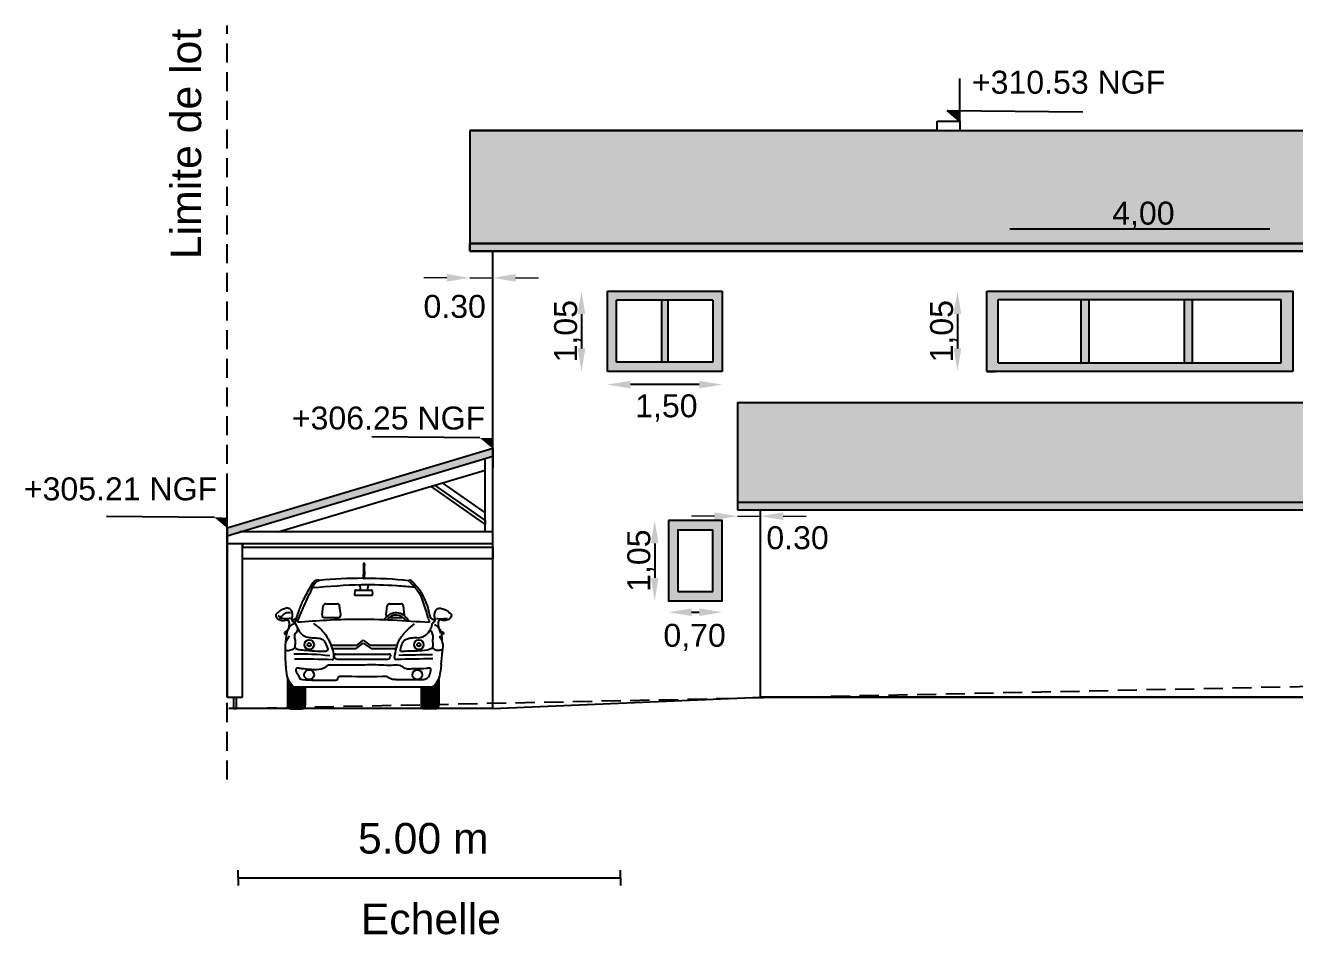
# Model space of a CAD drawing. Header units: millimetres. Extents: x 1514 to 1688, y 984 to 1013.
# Drawn here: x 1514.18 to 1530.78, y 984.86 to 996.74 of the extents above; entities that cross this region are included whole.
import ezdxf

# ---------------------------------------------------------------- set-up
doc = ezdxf.new("R2010")
doc.units = ezdxf.units.MM
doc.linetypes.add('CACHE', pattern=[0.375, 0.25, -0.125])
for name, color, linetype in [('AUTOS', 250, 'Continuous'), ('Coche', 250, 'Continuous'), ('Cotations', 1, 'Continuous'), ('Cotations2', 7, 'Continuous'), ('Limites', 7, 'Continuous'), ('Menuiseries', 7, 'Continuous'), ('Murs', 7, 'Continuous'), ('Surf Toiture', 12, 'Continuous'), ('Texte', 7, 'Continuous'), ('Toiture', 7, 'Continuous')]:
    doc.layers.add(name, color=color, linetype=linetype)
doc.layers.add('Débord toiture', color=7, linetype='Continuous', true_color=0x171717)
doc.layers.add('Surf Menuiserie', color=7, linetype='Continuous', true_color=0x171717)
doc.styles.get("Standard").update_dxf_attribs({"font": 'arial.ttf'})
doc.dimstyles.new('ISO-25', dxfattribs={"dimtxt": 2.5, "dimasz": 2.5, "dimexe": 1.25, "dimexo": 0.625, "dimtad": 1, "dimtxsty": 'Standard', "dimcen": 2.5, "dimadec": 0, "dimazin": 0, "dimtfac": 1, "dimtmove": 0, "dimatfit": 3, "dimfxl": 1, "dimarcsym": 0})

# ---------------------------------------------------------------- blocks, each defined once
blk = doc.blocks.new('*X6')
at = {"color": 0, "linetype": 'ByBlock'}
for p, q in [((19.33, 4.12), (19.56, 4.12)), ((19.33, 4), (19.56, 4)), ((19.33, 3.88), (19.56, 3.88)), ((19.33, 3.75), (19.56, 3.75)), ((19.33, 3.62), (19.56, 3.62)), ((19.33, 3.5), (19.56, 3.5)), ((19.33, 3.38), (19.56, 3.38)), ((19.35, 3.25), (19.56, 3.25)), ((19.41, 3.12), (19.56, 3.12))]:
    blk.add_line(p, q, dxfattribs=at)
blk = doc.blocks.new('Citroen forntal')
at = {"layer": 'AUTOS'}
for p, q in [((-0.551, -0.481), (-0.537, -0.361)), ((-0.507, -0.335), (-0.353, -0.335)), ((-0.309, -0.481), (-0.323, -0.361)), ((0.285, -0.481), (0.299, -0.361)), ((0.329, -0.335), (0.483, -0.335)), ((0.527, -0.481), (0.513, -0.361)), ((-0.521, -0.514), (-0.339, -0.514)), ((0.324, -0.514), (0.497, -0.514)), ((-0.094, -0.874), (-0.016, -0.811)), ((-0.016, -0.811), (0.072, -0.874)), ((-0.437, -0.874), (-0.094, -0.874)), ((-0.42, -0.921), (-0.105, -0.921)), ((-0.375, -0.993), (0.326, -0.993)), ((-0.105, -0.921), (-0.015, -0.849)), ((-0.015, -0.849), (0.087, -0.921)), ((0.072, -0.874), (0.429, -0.874)), ((0.087, -0.921), (0.416, -0.921)), ((-0.384, -1.043), (-0.393, -1.022)), ((-0.356, -1.061), (0.307, -1.061)), ((0.334, -1.043), (0.344, -1.022)), ((-1.004, -1.308), (-1.004, -1.665)), ((-1.004, -1.308), (-1.004, -1.308)), ((-0.998, -1.321), (-1.004, -1.321)), ((0.968, -1.321), (0.973, -1.321)), ((0.973, -1.308), (0.973, -1.665)), ((0.973, -1.308), (0.973, -1.308)), ((-0.992, -1.335), (-1.004, -1.335)), ((-0.985, -1.348), (-1.004, -1.348)), ((-0.98, -1.361), (-1.004, -1.361)), ((-0.98, -1.374), (-1.004, -1.374)), ((-0.98, -1.387), (-1.004, -1.387)), ((-0.98, -1.4), (-1.004, -1.4)), ((-0.98, -1.414), (-1.004, -1.414)), ((-0.98, -1.427), (-1.004, -1.427)), ((-0.98, -1.44), (-1.004, -1.44)), ((-0.98, -1.453), (-1.004, -1.453)), ((-0.98, -1.466), (-1.004, -1.466)), ((-0.98, -1.48), (-1.004, -1.48)), ((-0.98, -1.493), (-1.004, -1.493)), ((-0.98, -1.356), (-0.98, -1.703)), ((-0.977, -1.361), (-0.98, -1.358)), ((-0.943, -1.413), (-0.98, -1.376)), ((-0.943, -1.432), (-0.98, -1.395)), ((-0.943, -1.451), (-0.98, -1.414)), ((-0.943, -1.469), (-0.98, -1.432)), ((-0.943, -1.488), (-0.98, -1.451)), ((-0.943, -1.507), (-0.98, -1.47)), ((-0.943, -1.525), (-0.98, -1.488)), ((-0.943, -1.707), (-0.943, -1.402)), ((-0.943, -1.415), (-0.937, -1.409)), ((-0.943, -1.433), (-0.926, -1.416)), ((-0.943, -1.452), (-0.91, -1.419)), ((-0.943, -1.471), (-0.906, -1.434)), ((-0.943, -1.489), (-0.906, -1.452)), ((-0.943, -1.508), (-0.906, -1.471)), ((-0.943, -1.527), (-0.906, -1.49)), ((-0.906, -1.707), (-0.906, -1.419)), ((-0.869, -1.469), (-0.906, -1.432)), ((-0.869, -1.487), (-0.906, -1.45)), ((-0.869, -1.506), (-0.906, -1.469)), ((-0.869, -1.524), (-0.906, -1.488)), ((-0.869, -1.45), (-0.901, -1.419)), ((-0.869, -1.431), (-0.882, -1.419)), ((-0.869, -1.707), (-0.869, -1.419)), ((-0.869, -1.453), (-0.835, -1.419)), ((-0.869, -1.434), (-0.854, -1.419)), ((-0.869, -1.472), (-0.832, -1.435)), ((-0.869, -1.49), (-0.832, -1.453)), ((-0.869, -1.509), (-0.832, -1.472)), ((-0.869, -1.528), (-0.832, -1.491)), ((-0.832, -1.707), (-0.832, -1.419)), ((-0.796, -1.468), (-0.832, -1.431)), ((-0.796, -1.486), (-0.832, -1.449)), ((-0.796, -1.505), (-0.832, -1.468)), ((-0.796, -1.524), (-0.832, -1.487)), ((-0.796, -1.449), (-0.826, -1.419)), ((-0.796, -1.43), (-0.807, -1.419)), ((-0.796, -1.419), (-0.796, -1.703)), ((-0.772, -1.427), (-0.796, -1.427)), ((-0.772, -1.44), (-0.796, -1.44)), ((-0.772, -1.453), (-0.796, -1.453)), ((-0.772, -1.466), (-0.796, -1.466)), ((-0.772, -1.48), (-0.796, -1.48)), ((-0.772, -1.493), (-0.796, -1.493)), ((-0.772, -1.419), (-0.772, -1.665)), ((0.741, -1.419), (0.741, -1.665)), ((0.741, -1.427), (0.765, -1.427)), ((0.741, -1.44), (0.765, -1.44)), ((0.741, -1.453), (0.765, -1.453)), ((0.741, -1.466), (0.765, -1.466)), ((0.741, -1.48), (0.765, -1.48)), ((0.741, -1.493), (0.765, -1.493)), ((0.765, -1.419), (0.765, -1.703)), ((0.765, -1.449), (0.795, -1.419)), ((0.765, -1.43), (0.777, -1.419)), ((0.765, -1.468), (0.802, -1.431)), ((0.765, -1.486), (0.802, -1.449)), ((0.765, -1.505), (0.802, -1.468)), ((0.765, -1.524), (0.802, -1.487)), ((0.802, -1.707), (0.802, -1.419)), ((0.839, -1.472), (0.802, -1.435)), ((0.839, -1.49), (0.802, -1.453)), ((0.839, -1.509), (0.802, -1.472)), ((0.839, -1.528), (0.802, -1.491)), ((0.839, -1.453), (0.804, -1.419)), ((0.839, -1.434), (0.823, -1.419)), ((0.839, -1.707), (0.839, -1.419)), ((0.839, -1.431), (0.851, -1.419)), ((0.839, -1.45), (0.87, -1.419)), ((0.839, -1.469), (0.876, -1.432)), ((0.839, -1.487), (0.876, -1.45)), ((0.839, -1.506), (0.876, -1.469)), ((0.839, -1.524), (0.876, -1.488)), ((0.876, -1.707), (0.876, -1.419)), ((0.912, -1.471), (0.876, -1.434)), ((0.912, -1.489), (0.876, -1.452)), ((0.912, -1.508), (0.876, -1.471)), ((0.912, -1.527), (0.876, -1.49)), ((0.912, -1.452), (0.879, -1.419)), ((0.912, -1.433), (0.896, -1.417)), ((0.912, -1.413), (0.949, -1.376)), ((0.912, -1.432), (0.949, -1.395)), ((0.912, -1.707), (0.912, -1.403)), ((0.912, -1.451), (0.949, -1.414)), ((0.912, -1.469), (0.949, -1.432)), ((0.912, -1.488), (0.949, -1.451)), ((0.912, -1.507), (0.949, -1.47)), ((0.912, -1.525), (0.949, -1.488)), ((0.946, -1.361), (0.949, -1.358)), ((0.949, -1.356), (0.949, -1.703)), ((0.949, -1.361), (0.973, -1.361)), ((0.949, -1.374), (0.973, -1.374)), ((0.949, -1.387), (0.973, -1.387)), ((0.949, -1.4), (0.973, -1.4)), ((0.949, -1.414), (0.973, -1.414)), ((0.949, -1.427), (0.973, -1.427)), ((0.949, -1.44), (0.973, -1.44)), ((0.949, -1.453), (0.973, -1.453)), ((0.949, -1.466), (0.973, -1.466)), ((0.949, -1.48), (0.973, -1.48)), ((0.949, -1.493), (0.973, -1.493)), ((0.954, -1.348), (0.973, -1.348)), ((0.961, -1.335), (0.973, -1.335)), ((-0.98, -1.506), (-1.004, -1.506)), ((-0.98, -1.519), (-1.004, -1.519)), ((-0.98, -1.532), (-1.004, -1.532)), ((-0.98, -1.545), (-1.004, -1.545)), ((-0.98, -1.559), (-1.004, -1.559)), ((-0.98, -1.572), (-1.004, -1.572)), ((-0.98, -1.585), (-1.004, -1.585)), ((-0.98, -1.598), (-1.004, -1.598)), ((-0.98, -1.611), (-1.004, -1.611)), ((-0.98, -1.625), (-1.004, -1.625)), ((-0.98, -1.638), (-1.004, -1.638)), ((-0.98, -1.651), (-1.004, -1.651)), ((-0.943, -1.544), (-0.98, -1.507)), ((-0.943, -1.563), (-0.98, -1.526)), ((-0.943, -1.581), (-0.98, -1.544)), ((-0.943, -1.6), (-0.98, -1.563)), ((-0.943, -1.618), (-0.98, -1.582)), ((-0.943, -1.637), (-0.98, -1.6)), ((-0.943, -1.656), (-0.98, -1.619)), ((-0.943, -1.674), (-0.98, -1.638)), ((-0.943, -1.693), (-0.98, -1.656)), ((-0.943, -1.545), (-0.906, -1.509)), ((-0.943, -1.564), (-0.906, -1.527)), ((-0.943, -1.583), (-0.906, -1.546)), ((-0.943, -1.601), (-0.906, -1.564)), ((-0.943, -1.62), (-0.906, -1.583)), ((-0.943, -1.639), (-0.906, -1.602)), ((-0.943, -1.657), (-0.906, -1.62)), ((-0.943, -1.676), (-0.906, -1.639)), ((-0.943, -1.695), (-0.906, -1.658)), ((-0.869, -1.543), (-0.906, -1.506)), ((-0.869, -1.562), (-0.906, -1.525)), ((-0.869, -1.58), (-0.906, -1.544)), ((-0.869, -1.599), (-0.906, -1.562)), ((-0.869, -1.618), (-0.906, -1.581)), ((-0.869, -1.636), (-0.906, -1.599)), ((-0.869, -1.655), (-0.906, -1.618)), ((-0.869, -1.674), (-0.906, -1.637)), ((-0.869, -1.692), (-0.906, -1.655)), ((-0.869, -1.546), (-0.832, -1.509)), ((-0.869, -1.565), (-0.832, -1.528)), ((-0.869, -1.584), (-0.832, -1.547)), ((-0.869, -1.602), (-0.832, -1.565)), ((-0.869, -1.621), (-0.832, -1.584)), ((-0.869, -1.639), (-0.832, -1.603)), ((-0.869, -1.658), (-0.832, -1.621)), ((-0.869, -1.677), (-0.832, -1.64)), ((-0.869, -1.695), (-0.832, -1.658)), ((-0.796, -1.542), (-0.832, -1.505)), ((-0.796, -1.561), (-0.832, -1.524)), ((-0.796, -1.58), (-0.832, -1.543)), ((-0.796, -1.598), (-0.832, -1.561)), ((-0.796, -1.617), (-0.832, -1.58)), ((-0.796, -1.636), (-0.832, -1.599)), ((-0.796, -1.654), (-0.832, -1.617)), ((-0.796, -1.673), (-0.832, -1.636)), ((-0.796, -1.692), (-0.832, -1.655)), ((-0.772, -1.506), (-0.796, -1.506)), ((-0.772, -1.519), (-0.796, -1.519)), ((-0.772, -1.532), (-0.796, -1.532)), ((-0.772, -1.545), (-0.796, -1.545)), ((-0.772, -1.559), (-0.796, -1.559)), ((-0.774, -1.572), (-0.796, -1.572)), ((0.741, -1.506), (0.765, -1.506)), ((0.741, -1.519), (0.765, -1.519)), ((0.741, -1.532), (0.765, -1.532)), ((0.741, -1.545), (0.765, -1.545)), ((0.741, -1.559), (0.765, -1.559)), ((0.743, -1.572), (0.765, -1.572)), ((0.765, -1.542), (0.802, -1.505)), ((0.765, -1.561), (0.802, -1.524)), ((0.765, -1.58), (0.802, -1.543)), ((0.765, -1.598), (0.802, -1.561)), ((0.765, -1.617), (0.802, -1.58)), ((0.765, -1.636), (0.802, -1.599)), ((0.765, -1.654), (0.802, -1.617)), ((0.765, -1.673), (0.802, -1.636)), ((0.765, -1.692), (0.802, -1.655)), ((0.839, -1.546), (0.802, -1.509)), ((0.839, -1.565), (0.802, -1.528)), ((0.839, -1.584), (0.802, -1.547)), ((0.839, -1.602), (0.802, -1.565)), ((0.839, -1.621), (0.802, -1.584)), ((0.839, -1.639), (0.802, -1.603)), ((0.839, -1.658), (0.802, -1.621)), ((0.839, -1.677), (0.802, -1.64)), ((0.839, -1.695), (0.802, -1.658)), ((0.839, -1.543), (0.876, -1.506)), ((0.839, -1.562), (0.876, -1.525)), ((0.839, -1.58), (0.876, -1.544)), ((0.839, -1.599), (0.876, -1.562)), ((0.839, -1.618), (0.876, -1.581)), ((0.839, -1.636), (0.876, -1.599)), ((0.839, -1.655), (0.876, -1.618)), ((0.839, -1.674), (0.876, -1.637)), ((0.839, -1.692), (0.876, -1.655)), ((0.912, -1.545), (0.876, -1.509)), ((0.912, -1.564), (0.876, -1.527)), ((0.912, -1.583), (0.876, -1.546)), ((0.912, -1.601), (0.876, -1.564)), ((0.912, -1.62), (0.876, -1.583)), ((0.912, -1.639), (0.876, -1.602)), ((0.912, -1.657), (0.876, -1.62)), ((0.912, -1.676), (0.876, -1.639)), ((0.912, -1.695), (0.876, -1.658)), ((0.912, -1.544), (0.949, -1.507)), ((0.912, -1.563), (0.949, -1.526)), ((0.912, -1.581), (0.949, -1.544)), ((0.912, -1.6), (0.949, -1.563)), ((0.912, -1.618), (0.949, -1.582)), ((0.912, -1.637), (0.949, -1.6)), ((0.912, -1.656), (0.949, -1.619)), ((0.912, -1.674), (0.949, -1.638)), ((0.912, -1.693), (0.949, -1.656)), ((0.949, -1.506), (0.973, -1.506)), ((0.949, -1.519), (0.973, -1.519)), ((0.949, -1.532), (0.973, -1.532)), ((0.949, -1.545), (0.973, -1.545)), ((0.949, -1.559), (0.973, -1.559)), ((0.949, -1.572), (0.973, -1.572)), ((0.949, -1.585), (0.973, -1.585)), ((0.949, -1.598), (0.973, -1.598)), ((0.949, -1.611), (0.973, -1.611)), ((0.949, -1.625), (0.973, -1.625)), ((0.949, -1.638), (0.973, -1.638)), ((0.949, -1.651), (0.973, -1.651)), ((-0.98, -1.664), (-1.004, -1.664)), ((-0.98, -1.677), (-1.002, -1.677)), ((-0.98, -1.691), (-0.995, -1.691)), ((-0.948, -1.707), (-0.98, -1.675)), ((-0.967, -1.707), (-0.98, -1.693)), ((-0.962, -1.707), (-0.814, -1.707)), ((-0.937, -1.707), (-0.906, -1.676)), ((-0.918, -1.707), (-0.906, -1.695)), ((-0.873, -1.707), (-0.906, -1.674)), ((-0.892, -1.707), (-0.906, -1.693)), ((-0.862, -1.707), (-0.832, -1.677)), ((-0.844, -1.707), (-0.832, -1.696)), ((-0.801, -1.705), (-0.832, -1.673)), ((-0.817, -1.707), (-0.832, -1.692)), ((0.77, -1.705), (0.802, -1.673)), ((0.931, -1.707), (0.783, -1.707)), ((0.787, -1.707), (0.802, -1.692)), ((0.832, -1.707), (0.802, -1.677)), ((0.813, -1.707), (0.802, -1.696)), ((0.843, -1.707), (0.876, -1.674)), ((0.861, -1.707), (0.876, -1.693)), ((0.906, -1.707), (0.876, -1.676)), ((0.888, -1.707), (0.876, -1.695)), ((0.917, -1.707), (0.949, -1.675)), ((0.936, -1.707), (0.949, -1.693)), ((0.949, -1.664), (0.973, -1.664)), ((0.949, -1.677), (0.971, -1.677)), ((0.949, -1.691), (0.964, -1.691))]:
    blk.add_line(p, q, dxfattribs=at)
for centre, radius in [((-0.721, -0.87), 0.0627), ((0.712, -0.87), 0.0627), ((-0.721, -0.87), 0.0226), ((0.712, -0.87), 0.0226), ((-0.722, -1.263), 0.0637), ((0.693, -1.263), 0.0637)]:
    blk.add_circle(centre, radius, dxfattribs=at)
for centre, radius, start, end in [((-0.021, -5.809), 5.807, 89.9266, 95.638), ((-0.116, -0.134), 0.0677, 341.0728, 46.3353), ((-0.021, -5.809), 5.807, 84.0454, 89.8073), ((0.11, -0.134), 0.0677, 132.2588, 198.9272), ((-0.521, -0.484), 0.03, 173.4106, 270), ((-0.507, -0.365), 0.03, 90, 173.4106), ((-0.353, -0.365), 0.03, 6.5894, 90), ((-0.339, -0.484), 0.03, 270, 6.5894), ((0.415, -0.63), 0.177, 23.9021, 149.9512), ((0.315, -0.484), 0.03, 173.4106, 219.2213), ((0.415, -0.63), 0.147, 30.1912, 143.6305), ((0.329, -0.365), 0.03, 90, 173.4106), ((0.483, -0.365), 0.03, 6.5894, 90), ((0.497, -0.484), 0.03, 344.5945, 6.5894), ((-0.956, -0.429), 0.115, 275.2798, 307.7048), ((0.497, -0.484), 0.03, 270, 284.0345), ((0.91, -0.596), 0.02, 124.2213, 168.168), ((-0.813, -3.732), 2.739, 82.4291, 92.251), ((-0.375, -1.013), 0.02, 90, 204.8), ((0.326, -1.013), 0.02, 335.2, 90), ((-1.52, -48.752), 47.699, 88.681, 89.2692), ((-0.421, -1.046), 0.02, 268.681, 359.8309), ((-0.356, -1.031), 0.03, 204.8, 270), ((0.307, -1.031), 0.03, 270, 335.2), ((0.415, -1.042), 0.02, 172.1097, 271.2454), ((1.096, -32.342), 31.287, 90.3705, 91.2454), ((4.228, -172.654), 171.686, 91.11415, 91.26022), ((-0.914, -1.389), 0.03, 225.0136, 270), ((0.885, -1.389), 0.03, 270, 317.275), ((-0.962, -1.665), 0.0422, 180, 270), ((-0.814, -1.665), 0.0422, 270, 0), ((0.783, -1.665), 0.0422, 180, 270), ((0.931, -1.665), 0.0422, 270, 0)]:
    blk.add_arc(centre, radius, start, end, dxfattribs=at)
for points in [[(-0.015, 0.008), (-0.012, -0.003), (-0.007, -0.006), (-0.003, -0.004), (0.001, 0.007), (0.004, 0.103), (0.004, 0.158), (0.003, 0.188), (0, 0.194), (-0.008, 0.195), (-0.012, 0.19), (-0.012, 0.181), (-0.013, 0.057), (-0.015, 0.006)], [(-0.875, -0.569), (-0.787, -0.361), (-0.677, -0.124), (-0.615, -0.039), (-0.591, -0.03)], [(0.591, -0.049), (0.581, -0.039), (0.589, -0.024), (0.606, -0.027)], [(0.591, -0.049), (0.66, -0.114), (0.827, -0.504), (0.852, -0.577)], [(-0.911, -0.584), (-0.941, -0.557), (-0.946, -0.532), (-0.939, -0.494), (-0.944, -0.444), (-0.969, -0.404), (-1.016, -0.394), (-1.071, -0.409), (-1.114, -0.434), (-1.139, -0.459), (-1.156, -0.474), (-1.156, -0.499), (-1.141, -0.522), (-1.126, -0.539), (-1.094, -0.549), (-1.061, -0.554), (-1.034, -0.549), (-1.001, -0.549), (-0.991, -0.562), (-0.984, -0.609), (-0.994, -0.667)], [(-1.131, -0.489), (-1.107, -0.502), (-1.068, -0.489), (-1.044, -0.465), (-1.018, -0.45), (-0.966, -0.45)], [(-0.964, -0.527), (-1.021, -0.532), (-1.109, -0.522)], [(-1.026, -1.15), (-1.032, -0.967), (-1.022, -0.79), (-0.992, -0.663), (-0.947, -0.608), (-0.907, -0.585)], [(-0.907, -0.585), (-0.864, -0.673), (-0.777, -0.76), (-0.702, -0.777), (-0.634, -0.782), (-0.554, -0.797), (-0.519, -0.83), (-0.499, -0.87), (-0.487, -0.9), (-0.479, -0.927), (-0.487, -0.952), (-0.507, -0.957), (-0.612, -0.957), (-0.762, -0.947), (-0.847, -0.937), (-0.894, -0.922), (-0.904, -0.892), (-0.899, -0.835), (-0.907, -0.785), (-0.909, -0.75), (-0.904, -0.725), (-0.882, -0.703), (-0.87, -0.663)], [(-0.874, -0.572), (-0.111, -0.534), (0.852, -0.577)], [(0.919, -0.604), (0.954, -0.632), (0.997, -0.717)], [(0.944, -0.527), (1.002, -0.532), (1.089, -0.522)], [(-1.027, -0.845), (-0.997, -0.78), (-0.977, -0.753)], [(1.004, -1.13), (1.022, -0.96), (1.024, -0.84), (0.997, -0.785), (0.984, -0.76)], [(0.891, -0.907), (0.937, -0.94), (0.977, -0.94), (1.027, -0.935)], [(-0.85, -1.182), (-0.886, -1.179), (-0.895, -1.191), (-0.894, -1.211), (-0.854, -1.289), (-0.839, -1.316), (-0.807, -1.325), (-0.505, -1.334), (-0.401, -1.334), (-0.35, -1.323), (-0.341, -1.296), (-0.321, -1.283), (-0.291, -1.28), (0.231, -1.281), (0.3, -1.287), (0.318, -1.299), (0.354, -1.316), (0.413, -1.323), (0.596, -1.323), (0.705, -1.326), (0.8, -1.317), (0.838, -1.29), (0.866, -1.224), (0.866, -1.18), (0.816, -1.179), (0.664, -1.186), (0.576, -1.188), (0.551, -1.186), (0.491, -1.155), (0.455, -1.141), (0.356, -1.141), (0.222, -1.137), (-0.067, -1.137), (-0.365, -1.139), (-0.457, -1.139), (-0.477, -1.141), (-0.505, -1.162), (-0.538, -1.18), (-0.565, -1.188), (-0.818, -1.184), (-0.848, -1.182)]]:
    blk.add_spline(points, degree=3, dxfattribs=at)
for points, knots in [([(-0.907, -0.585), (-0.889, -0.528), (-0.856, -0.423), (-0.788, -0.257), (-0.713, -0.131), (-0.656, -0.03), (-0.607, -0.016), (-0.592, -0.023), (-0.588, -0.028), (-0.587, -0.03)], [0, 0, 0, 0, 0.178132, 0.332603, 0.5328214, 0.6291783, 0.6602364, 0.6708806, 0.6776262, 0.6776262, 0.6776262, 0.6776262]), ([(-0.677, -0.124), (-0.464, -0.106), (-0.098, -0.074), (0.349, -0.089), (0.58, -0.108), (0.659, -0.114)], [0.00261, 0.00261, 0.00261, 0.00261, 0.644131, 1.10458, 1.340372, 1.340372, 1.340372, 1.340372]), ([(0.606, -0.027), (0.649, -0.068), (0.731, -0.148), (0.794, -0.29), (0.842, -0.41), (0.847, -0.496), (0.885, -0.535), (0.906, -0.54), (0.92, -0.551), (0.923, -0.553)], [0, 0, 0, 0, 0.1752285, 0.340652, 0.4568204, 0.5698268, 0.5768981, 0.6194132, 0.6305139, 0.6305139, 0.6305139, 0.6305139]), ([(0.899, -0.58), (0.908, -0.573), (0.923, -0.561), (0.929, -0.527), (0.915, -0.491), (0.921, -0.445), (0.945, -0.397), (1.001, -0.39), (1.049, -0.407), (1.093, -0.429), (1.114, -0.458), (1.141, -0.472), (1.139, -0.502), (1.122, -0.52), (1.106, -0.545), (1.074, -0.548), (1.043, -0.557), (1.014, -0.549), (0.984, -0.542), (0.964, -0.571), (0.961, -0.612), (0.97, -0.645), (0.975, -0.662)], [0.0078523, 0.0078523, 0.0078523, 0.0078523, 0.0407006, 0.0661832, 0.1044072, 0.1546304, 0.2017904, 0.2503587, 0.3073975, 0.3567207, 0.3920773, 0.415129, 0.4401157, 0.4671525, 0.4902002, 0.5242211, 0.5571226, 0.5850894, 0.617609, 0.6336154, 0.6816797, 0.7359765, 0.7359765, 0.7359765, 0.7359765]), ([(-0.667, -0.59), (-0.616, -0.628), (-0.531, -0.691), (-0.443, -0.845), (-0.402, -0.962), (-0.401, -1.039), (-0.401, -1.046)], [0, 0, 0, 0, 0.1860485, 0.3150792, 0.5254905, 0.5463824, 0.5463824, 0.5463824, 0.5463824]), ([(0.396, -1.039), (0.408, -0.953), (0.43, -0.821), (0.549, -0.685), (0.619, -0.627), (0.654, -0.598)], [0.022761, 0.022761, 0.022761, 0.022761, 0.2767601, 0.4153584, 0.5517783, 0.5517783, 0.5517783, 0.5517783]), ([(0.471, -0.955), (0.476, -0.927), (0.484, -0.875), (0.517, -0.807), (0.573, -0.786), (0.626, -0.778), (0.678, -0.776), (0.726, -0.781), (0.767, -0.765), (0.819, -0.737), (0.865, -0.679), (0.883, -0.624), (0.889, -0.597), (0.89, -0.592)], [0, 0, 0, 0, 0.0842949, 0.1605999, 0.2098648, 0.2555118, 0.3230989, 0.3656246, 0.397263, 0.4521668, 0.5427486, 0.6091486, 0.625138, 0.625138, 0.625138, 0.625138]), ([(1.018, -0.825), (1.017, -0.795), (1.016, -0.745), (1, -0.681), (0.979, -0.655), (0.97, -0.644)], [0, 0, 0, 0, 0.0904106, 0.1504886, 0.1916073, 0.1916073, 0.1916073, 0.1916073]), ([(-1.004, -0.69), (-1.016, -0.69), (-1.036, -0.692), (-1.051, -0.724), (-1.03, -0.735), (-1.019, -0.741), (-1.016, -0.742)], [0.0038134, 0.0038134, 0.0038134, 0.0038134, 0.03883104, 0.0601827, 0.08676106, 0.09586692, 0.09586692, 0.09586692, 0.09586692]), ([(0.471, -0.955), (0.553, -0.952), (0.684, -0.948), (0.827, -0.945), (0.911, -0.9), (0.888, -0.821), (0.905, -0.76), (0.886, -0.707), (0.87, -0.69), (0.859, -0.68)], [0, 0, 0, 0, 0.2452631, 0.3920834, 0.4316212, 0.5041259, 0.594078, 0.6233281, 0.6668488, 0.6668488, 0.6668488, 0.6668488]), ([(1.006, -0.709), (1.015, -0.702), (1.027, -0.698), (1.037, -0.717), (1.032, -0.733), (1.019, -0.74), (1.013, -0.741)], [0.01637339, 0.01637339, 0.01637339, 0.01637339, 0.0436791, 0.05485603, 0.07304819, 0.08980389, 0.08980389, 0.08980389, 0.08980389]), ([(-1.032, -0.942), (-1.014, -0.944), (-0.972, -0.946), (-0.928, -0.926), (-0.906, -0.907), (-0.903, -0.905)], [0.0202402, 0.0202402, 0.0202402, 0.0202402, 0.072587, 0.1464843, 0.1583802, 0.1583802, 0.1583802, 0.1583802]), ([(-1.026, -1.15), (-1.025, -1.194), (-1.023, -1.273), (-0.981, -1.361), (-0.947, -1.398), (-0.936, -1.41)], [0, 0, 0, 0, 0.1317559, 0.235108, 0.2834301, 0.2834301, 0.2834301, 0.2834301]), ([(1.004, -1.13), (0.995, -1.194), (0.992, -1.273), (0.952, -1.359), (0.92, -1.394), (0.907, -1.409)], [0, 0, 0, 0, 0.1317559, 0.235108, 0.2751885, 0.2751885, 0.2751885, 0.2751885])]:
    blk.add_open_spline(points, degree=3, knots=knots, dxfattribs=at)
blk.add_open_spline([(-0.914, -1.419), (-0.315, -1.419), (0.285, -1.419), (0.885, -1.419)], degree=3, dxfattribs=at)
at = {"layer": 'Coche'}
for p, q in [((-0.109, -0.155), (0.087, -0.155)), ((-0.123, -0.167), (-0.13, -0.207)), ((-0.116, -0.223), (0.094, -0.223)), ((0.101, -0.167), (0.108, -0.207))]:
    blk.add_line(p, q, dxfattribs=at)
for centre, start, end in [((-0.109, -0.169), 90, 170.2082), ((0.087, -0.169), 9.7918, 90), ((-0.116, -0.209), 170.2082, 270), ((0.094, -0.209), 270, 9.7918)]:
    blk.add_arc(centre, 0.014, start, end, dxfattribs=at)
at = {"layer": 'AUTOS'}
for p, xscale, yscale, zscale in [((1.267, -2.02), -0.1054820389039151, 0.1054820389039435, 0.1054820389039474), ((-1.298, -2.02), 0.1054820389039151, 0.1054820389039151, 0.1054820389039151)]:
    blk.add_blockref('*X6', p, dxfattribs=dict(at, xscale=xscale, yscale=yscale, zscale=zscale))
blk = doc.blocks.new('*D25')
at = {"layer": 'Cotations2', "color": 0, "lineweight": -2, "transparency": 16777216}
blk.add_line((1521.453, 992.97), (1521.453, 992.52), dxfattribs=at)
at = {"layer": 'Cotations2', "color": 0, "transparency": 16777216}
for points in [[(1521.403, 992.97), (1521.503, 992.97), (1521.453, 993.27)], [(1521.403, 992.52), (1521.503, 992.52), (1521.453, 992.22)]]:
    blk.add_solid(points, dxfattribs=at)
at = {"layer": 'Defpoints', "color": 0, "transparency": 16777216}
for p in [(1523.292, 993.27), (1521.453, 992.22), (1523.292, 992.22)]:
    blk.add_point(p, dxfattribs=at)
at = {"layer": 'Cotations2', "color": 0, "transparency": 16777216, "insert": (1521.273, 992.745), "char_height": 0.3, "attachment_point": 5, "rotation": 90}
blk.add_mtext('1,05', dxfattribs=at)
blk = doc.blocks.new('*D26')
at = {"layer": 'Cotations2', "color": 0, "lineweight": -2, "transparency": 16777216}
blk.add_line((1526.369, 992.97), (1526.369, 992.52), dxfattribs=at)
at = {"layer": 'Cotations2', "color": 0, "transparency": 16777216}
for points in [[(1526.319, 992.97), (1526.419, 992.97), (1526.369, 993.27)], [(1526.319, 992.52), (1526.419, 992.52), (1526.369, 992.22)]]:
    blk.add_solid(points, dxfattribs=at)
at = {"layer": 'Defpoints', "color": 0, "transparency": 16777216}
for p in [(1530.752, 993.27), (1526.369, 992.22), (1530.752, 992.22)]:
    blk.add_point(p, dxfattribs=at)
at = {"layer": 'Cotations2', "color": 0, "transparency": 16777216, "insert": (1526.189, 992.745), "char_height": 0.3, "attachment_point": 5, "rotation": 90}
blk.add_mtext('1,05', dxfattribs=at)
blk = doc.blocks.new('*D27')
at = {"layer": 'Cotations2', "color": 0, "lineweight": -2, "transparency": 16777216}
blk.add_line((1522.992, 992.047), (1522.092, 992.047), dxfattribs=at)
at = {"layer": 'Cotations2', "color": 0, "transparency": 16777216}
for points in [[(1522.092, 992.097), (1522.092, 991.997), (1521.792, 992.047)], [(1522.992, 992.097), (1522.992, 991.997), (1523.292, 992.047)]]:
    blk.add_solid(points, dxfattribs=at)
at = {"layer": 'Defpoints', "color": 0, "transparency": 16777216}
for p in [(1521.792, 992.22), (1523.292, 992.22), (1521.792, 992.047)]:
    blk.add_point(p, dxfattribs=at)
at = {"layer": 'Cotations2', "color": 0, "transparency": 16777216, "insert": (1522.563, 991.742), "char_height": 0.3, "attachment_point": 5}
blk.add_mtext('1,50', dxfattribs=at)
blk = doc.blocks.new('*D28')
at = {"layer": 'Cotations2', "color": 0, "lineweight": -2, "transparency": 16777216}
blk.add_line((1530.452, 994.081), (1527.052, 994.081), dxfattribs=at)
at = {"layer": 'Cotations2', "color": 0, "transparency": 16777216}
for points in [[(1527.052, 994.131), (1527.052, 994.031), (1526.752, 994.081)], [(1530.452, 994.131), (1530.452, 994.031), (1530.752, 994.081)]]:
    blk.add_solid(points, dxfattribs=at)
at = {"layer": 'Defpoints', "color": 0, "transparency": 16777216}
for p in [(1526.752, 994.081), (1526.752, 992.22), (1530.752, 992.22)]:
    blk.add_point(p, dxfattribs=at)
at = {"layer": 'Cotations2', "color": 0, "transparency": 16777216, "insert": (1528.8, 994.261), "char_height": 0.3, "attachment_point": 5}
blk.add_mtext('4,00', dxfattribs=at)
blk = doc.blocks.new('*D29')
at = {"layer": 'Cotations2', "color": 0, "lineweight": -2, "transparency": 16777216}
blk.add_line((1522.41, 989.97), (1522.41, 989.52), dxfattribs=at)
at = {"layer": 'Cotations2', "color": 0, "transparency": 16777216}
for points in [[(1522.36, 989.97), (1522.46, 989.97), (1522.41, 990.27)], [(1522.36, 989.52), (1522.46, 989.52), (1522.41, 989.22)]]:
    blk.add_solid(points, dxfattribs=at)
at = {"layer": 'Defpoints', "color": 0, "transparency": 16777216}
for p in [(1522.592, 990.27), (1522.41, 989.22), (1522.592, 989.22)]:
    blk.add_point(p, dxfattribs=at)
at = {"layer": 'Cotations2', "color": 0, "transparency": 16777216, "insert": (1522.23, 989.745), "char_height": 0.3, "attachment_point": 5, "rotation": 90}
blk.add_mtext('1,05', dxfattribs=at)
blk = doc.blocks.new('*D30')
at = {"layer": 'Cotations2', "color": 0, "lineweight": -2, "transparency": 16777216}
blk.add_line((1522.892, 989.071), (1522.992, 989.071), dxfattribs=at)
at = {"layer": 'Cotations2', "color": 0, "transparency": 16777216}
for points in [[(1522.892, 989.121), (1522.892, 989.021), (1522.592, 989.071)], [(1522.992, 989.121), (1522.992, 989.021), (1523.292, 989.071)]]:
    blk.add_solid(points, dxfattribs=at)
at = {"layer": 'Defpoints', "color": 0, "transparency": 16777216}
for p in [(1522.592, 989.22), (1523.292, 989.22), (1523.292, 989.071)]:
    blk.add_point(p, dxfattribs=at)
at = {"layer": 'Cotations2', "color": 0, "transparency": 16777216, "insert": (1522.932, 988.741), "char_height": 0.3, "attachment_point": 5}
blk.add_mtext('0,70', dxfattribs=at)
blk = doc.blocks.new('*D56')
at = {"layer": 'Defpoints', "color": 0, "transparency": 16777216}
for p in [(1519.992, 993.79), (1520.292, 993.79), (1520.292, 993.443)]:
    blk.add_point(p, dxfattribs=at)
at = {"layer": 'Toiture', "color": 0, "lineweight": 0, "transparency": 16777216}
for p, q in [((1519.692, 993.443), (1519.392, 993.443)), ((1519.992, 993.443), (1520.292, 993.443)), ((1520.592, 993.443), (1520.892, 993.443))]:
    blk.add_line(p, q, dxfattribs=at)
at = {"layer": 'Toiture', "color": 0, "transparency": 16777216}
for points in [[(1519.692, 993.493), (1519.692, 993.393), (1519.992, 993.443)], [(1520.592, 993.493), (1520.592, 993.393), (1520.292, 993.443)]]:
    blk.add_solid(points, dxfattribs=at)
at = {"layer": 'Toiture', "color": 0, "transparency": 16777216, "insert": (1519.795, 993.068), "char_height": 0.3, "attachment_point": 5}
blk.add_mtext('0.30', dxfattribs=at)
blk = doc.blocks.new('*D59')
at = {"layer": 'Defpoints', "color": 0, "transparency": 16777216}
for p in [(1523.492, 990.41), (1523.792, 990.41), (1523.792, 990.327)]:
    blk.add_point(p, dxfattribs=at)
at = {"layer": 'Toiture', "color": 0, "lineweight": 0, "transparency": 16777216}
for p, q in [((1523.192, 990.327), (1522.892, 990.327)), ((1523.492, 990.327), (1523.792, 990.327)), ((1524.092, 990.327), (1524.392, 990.327))]:
    blk.add_line(p, q, dxfattribs=at)
at = {"layer": 'Toiture', "color": 0, "transparency": 16777216}
for points in [[(1523.192, 990.377), (1523.192, 990.277), (1523.492, 990.327)], [(1524.092, 990.377), (1524.092, 990.277), (1523.792, 990.327)]]:
    blk.add_solid(points, dxfattribs=at)
at = {"layer": 'Toiture', "color": 0, "transparency": 16777216, "insert": (1524.278, 990.043), "char_height": 0.3, "attachment_point": 5}
blk.add_mtext('0.30', dxfattribs=at)

msp = doc.modelspace()

# ---------------------------------------------------------------- hatches: boundary and pattern name
at = {"layer": 'Cotations', "transparency": 33554687}
h = msp.add_hatch(color=256, dxfattribs=at)
h.dxf.hatch_style = 1
h.paths.add_polyline_path([(1526.234, 995.63), (1526.402, 995.49), (1526.402, 995.629)])
h = msp.add_hatch(color=256, dxfattribs=at)
h.dxf.hatch_style = 1
h.paths.add_polyline_path([(1520.124, 991.35), (1520.292, 991.21), (1520.292, 991.349)])
h = msp.add_hatch(color=256, dxfattribs=at)
h.dxf.hatch_style = 1
h.paths.add_polyline_path([(1516.654, 990.31), (1516.822, 990.17), (1516.822, 990.309)])
at = {"layer": 'Débord toiture', "transparency": 33554687}
h = msp.add_hatch(color=256, dxfattribs=at)
h.dxf.hatch_style = 1
h.paths.add_polyline_path([(1519.992, 993.89), (1519.992, 993.79), (1535.492, 993.79), (1535.492, 993.89)])
h = msp.add_hatch(dxfattribs=at)
h.set_pattern_fill('ANGLE', color=256)
h.set_pattern_definition([(0, (0, 0.12), (0, 6.985), [5.08, -1.905]), (90, (0, 0.12), (-6.985, 4e-16), [5.08, -1.905])])
h.paths.add_polyline_path([(1520.292, 991.71), (1520.292, 991.81), (1516.842, 990.53), (1516.842, 990.43)])
h = msp.add_hatch(color=256, dxfattribs=at)
h.dxf.hatch_style = 1
h.paths.add_polyline_path([(1532.592, 990.51), (1523.492, 990.51), (1523.492, 990.41), (1532.592, 990.41)])
h.paths.add_polyline_path([(1520.292, 991.11), (1520.292, 991.21), (1516.822, 990.17), (1516.822, 990.07)])
at = {"layer": 'Surf Menuiserie', "true_color": 0x1c1c1c}
h = msp.add_hatch(color=250, dxfattribs=at)
h.dxf.hatch_style = 1
h.paths.add_polyline_path([(1523.292, 993.27), (1521.792, 993.27), (1521.792, 992.22), (1523.292, 992.22)])
h.paths.add_polyline_path([(1523.172, 993.15), (1521.912, 993.15), (1521.912, 992.34), (1523.172, 992.34)], flags=16)
at = {"layer": 'Surf Menuiserie', "transparency": 33554687}
h = msp.add_hatch(color=256, dxfattribs=at)
h.dxf.hatch_style = 1
h.paths.add_polyline_path([(1522.582, 993.15), (1522.502, 993.15), (1522.502, 992.34), (1522.582, 992.34)])
h.paths.add_polyline_path([(1530.752, 993.27), (1526.752, 993.27), (1526.752, 993.16), (1526.752, 992.22), (1526.862, 992.22), (1530.752, 992.22)])
h.paths.add_polyline_path([(1530.602, 993.16), (1530.602, 992.33), (1526.902, 992.33), (1526.902, 993.16)], flags=16)
h.paths.add_polyline_path([(1528.092, 993.16), (1527.982, 993.16), (1527.982, 992.33), (1528.092, 992.33)], flags=0)
h.paths.add_polyline_path([(1529.442, 993.16), (1529.332, 993.16), (1529.332, 992.33), (1529.442, 992.33)], flags=0)
h.paths.add_polyline_path([(1523.292, 990.27), (1522.592, 990.27), (1522.592, 989.22), (1523.292, 989.22)])
h.paths.add_polyline_path([(1522.712, 989.34), (1522.712, 990.15), (1523.172, 990.15), (1523.172, 989.34)], flags=16)
h = msp.add_hatch(color=256, dxfattribs=at)
h.dxf.hatch_style = 1
h.paths.add_polyline_path([(1527.982, 992.33), (1528.092, 992.33), (1528.092, 993.16), (1527.982, 993.16)])
h.paths.add_polyline_path([(1529.332, 992.33), (1529.442, 992.33), (1529.442, 993.16), (1529.332, 993.16)])
at = {"layer": 'Surf Toiture', "transparency": 33554508}
h = msp.add_hatch(color=256, dxfattribs=at)
h.dxf.hatch_style = 1
h.paths.add_polyline_path([(1519.992, 995.37), (1519.992, 993.89), (1535.492, 993.89), (1535.492, 995.37)])
h = msp.add_hatch(color=256, dxfattribs=at)
h.dxf.hatch_style = 1
h.paths.add_polyline_path([(1532.592, 991.81), (1523.492, 991.81), (1523.492, 990.51), (1532.592, 990.51), (1532.424, 990.65), (1532.592, 990.649)])

# ---------------------------------------------------------------- linework, layer by layer
at = {"transparency": 33554636}
for p, q in [((1516.964, 985.596), (1516.964, 985.696)), ((1516.964, 985.596), (1521.964, 985.596)), ((1516.964, 985.596), (1516.964, 985.496)), ((1521.964, 985.596), (1521.964, 985.696)), ((1521.964, 985.596), (1521.964, 985.496))]:
    msp.add_line(p, q, dxfattribs=at)
at = {"layer": 'Cotations'}
for p, q in [((1526.402, 995.49), (1526.402, 996.049)), ((1526.402, 995.49), (1526.234, 995.63)), ((1526.234, 995.63), (1528.007, 995.613)), ((1520.292, 991.21), (1520.292, 991.769)), ((1520.124, 991.35), (1518.714, 991.364)), ((1516.822, 990.17), (1516.822, 990.729)), ((1516.654, 990.31), (1515.244, 990.324))]:
    msp.add_line(p, q, dxfattribs=at)
at = {"layer": 'Cotations2', "linetype": 'CACHE'}
msp.add_line((1516.842, 987.81), (1541.001, 988.31), dxfattribs=at)
at = {"layer": 'Cotations2'}
for q in [(1523.792, 987.96), (1516.842, 987.81)]:
    msp.add_line((1520.292, 987.81), q, dxfattribs=at)
at = {"layer": 'Limites', "linetype": 'CACHE', "transparency": 33554636}
msp.add_line((1516.822, 986.884), (1516.822, 996.744), dxfattribs=at)
at = {"layer": 'Limites'}
msp.add_line((1523.792, 987.96), (1535.192, 987.96), dxfattribs=at)
at = {"layer": 'Menuiseries'}
for p, q in [((1521.792, 992.22), (1521.792, 993.27)), ((1521.792, 993.27), (1523.292, 993.27)), ((1523.292, 993.27), (1523.292, 992.22)), ((1526.752, 992.22), (1526.752, 993.27)), ((1526.752, 992.22), (1526.752, 993.27)), ((1526.752, 993.27), (1530.752, 993.27)), ((1530.752, 993.27), (1530.752, 992.22)), ((1521.912, 992.34), (1521.912, 993.15)), ((1523.172, 993.15), (1521.912, 993.15)), ((1522.502, 992.34), (1522.502, 993.15)), ((1522.582, 993.15), (1522.582, 992.34)), ((1523.172, 993.15), (1523.172, 992.34)), ((1526.902, 992.33), (1526.902, 993.16)), ((1526.902, 993.16), (1530.602, 993.16)), ((1527.982, 993.16), (1527.982, 992.33)), ((1528.092, 992.33), (1528.092, 993.16)), ((1529.332, 993.16), (1529.332, 992.33)), ((1529.442, 992.33), (1529.442, 993.16)), ((1530.602, 992.33), (1530.602, 993.16)), ((1523.172, 992.34), (1521.912, 992.34)), ((1522.582, 992.34), (1522.502, 992.34)), ((1526.902, 992.33), (1530.602, 992.33)), ((1523.292, 992.22), (1521.792, 992.22)), ((1530.752, 992.22), (1526.752, 992.22)), ((1526.752, 992.22), (1526.862, 992.22)), ((1522.712, 990.15), (1522.712, 989.34)), ((1523.172, 989.34), (1523.172, 990.15)), ((1522.712, 989.34), (1523.172, 989.34))]:
    msp.add_line(p, q, dxfattribs=at)
for points in [[(1522.592, 990.27), (1522.592, 989.22), (1523.292, 989.22), (1523.292, 990.27), (1522.592, 990.27)], [(1522.712, 990.15), (1522.712, 990.15), (1523.172, 990.15)]]:
    msp.add_lwpolyline(points, dxfattribs=at)
at = {"layer": 'Murs'}
for p, q in [((1520.292, 987.81), (1520.292, 993.79)), ((1523.792, 987.96), (1523.792, 990.41)), ((1531.692, 987.96), (1523.792, 987.96))]:
    msp.add_line(p, q, dxfattribs=at)
at = {"layer": 'Toiture'}
for p, q in [((1526.102, 995.37), (1526.102, 995.49)), ((1526.102, 995.49), (1526.402, 995.49)), ((1526.402, 995.49), (1526.402, 995.37)), ((1526.102, 995.37), (1519.992, 995.37)), ((1519.992, 995.37), (1519.992, 993.89)), ((1519.992, 995.37), (1535.492, 995.37)), ((1519.992, 995.37), (1523.492, 995.37)), ((1519.992, 993.79), (1519.992, 993.89)), ((1519.992, 993.89), (1535.492, 993.89)), ((1535.492, 993.79), (1519.992, 993.79)), ((1520.292, 991.21), (1516.822, 990.17)), ((1516.822, 990.07), (1520.292, 991.11)), ((1520.192, 990.12), (1520.192, 991.08)), ((1520.292, 987.96), (1520.292, 991.21)), ((1520.292, 991.21), (1520.292, 991.11)), ((1520.292, 991.11), (1520.292, 990.96)), ((1517.489, 990.12), (1520.192, 990.93)), ((1519.631, 990.762), (1520.192, 990.37)), ((1519.481, 990.717), (1520.192, 990.22)), ((1519.531, 990.732), (1520.192, 990.27)), ((1523.492, 990.51), (1532.592, 990.51)), ((1520.192, 990.27), (1520.192, 990.37)), ((1520.192, 990.27), (1520.192, 990.22)), ((1516.822, 987.96), (1516.822, 990.17)), ((1516.822, 990.17), (1516.822, 990.07)), ((1520.292, 990.12), (1516.988, 990.12)), ((1520.292, 990.12), (1520.192, 990.12)), ((1520.292, 989.97), (1520.292, 990.12)), ((1516.822, 990.07), (1516.822, 989.97)), ((1516.822, 989.97), (1520.292, 989.97)), ((1516.822, 989.97), (1516.822, 987.96)), ((1517.022, 987.96), (1517.022, 989.97)), ((1517.022, 989.97), (1517.022, 989.92)), ((1517.022, 989.92), (1520.292, 989.92)), ((1517.022, 989.77), (1517.022, 989.92)), ((1520.292, 989.92), (1520.292, 989.77)), ((1520.292, 989.77), (1517.022, 989.77)), ((1516.822, 987.96), (1517.022, 987.96)), ((1516.822, 987.96), (1516.902, 987.96)), ((1516.902, 987.96), (1516.902, 987.81)), ((1516.942, 987.81), (1516.942, 987.96)), ((1516.822, 987.81), (1516.822, 987.81)), ((1516.902, 987.81), (1516.942, 987.81))]:
    msp.add_line(p, q, dxfattribs=at)
for points in [[(1519.992, 993.79), (1535.492, 993.79), (1535.492, 993.89), (1519.992, 993.89)], [(1523.492, 990.41), (1532.592, 990.41), (1532.592, 991.81), (1523.492, 991.81)]]:
    msp.add_lwpolyline(points, close=True, dxfattribs=at)

# ---------------------------------------------------------------- block references
at = {"layer": 'Coche'}
msp.add_blockref('Citroen forntal', (1518.614, 989.516), dxfattribs=at)

# ---------------------------------------------------------------- texts
at = {"layer": 'Cotations', "char_height": 0.3, "attachment_point": 1}
for s, width, heights, insert in [('+310.53 NGF', 3.34975, [0.384], (1526.558, 996.151)), ('+306.25 NGF', 2.86277, [0.59], (1517.666, 991.76)), ('+305.21 NGF', 2.86277, [0.59], (1514.162, 990.834))]:
    msp.add_mtext_dynamic_manual_height_columns(s, width=width, gutter_width=12.5, heights=heights, dxfattribs=dict(at, insert=insert))
at = {"layer": 'Texte', "insert": (1516.08, 993.687), "char_height": 0.4, "attachment_point": 1, "rotation": 90}
msp.add_mtext_dynamic_manual_height_columns('Limite de lot', width=3.63464, gutter_width=12.5, heights=[0.634], dxfattribs=at)
at = {"layer": 'Texte', "transparency": 33554636, "char_height": 0.4, "attachment_point": 1}
for s, insert in [('5.00 m', (1518.531, 986.315)), ('Echelle', (1518.567, 985.261))]:
    msp.add_mtext_dynamic_manual_height_columns(s, width=2.51012, gutter_width=12.5, heights=[0.53], dxfattribs=dict(at, insert=insert))

# ---------------------------------------------------------------- dimensions: what is measured, and where the dimension line sits
at = {"layer": 'Cotations2'}
for base, p1, p2, override, picture, middle in [((1526.752, 994.081), (1530.752, 992.22), (1526.752, 992.22), {"dimtxt": 0.3, "dimasz": 0.3, "dimgap": 0, "dimzin": 0, "dimse1": 1, "dimse2": 1}, '*D28', (1528.8, 994.081)), ((1521.792, 992.047), (1523.292, 992.22), (1521.792, 992.22), {"dimtxt": 0.3, "dimasz": 0.3, "dimgap": 0, "dimzin": 0, "dimse1": 1, "dimse2": 1, "dimtmove": 2}, '*D27', (1522.563, 991.742)), ((1523.292, 989.071), (1522.592, 989.22), (1523.292, 989.22), {"dimtxt": 0.3, "dimasz": 0.3, "dimgap": 0, "dimzin": 0, "dimse1": 1, "dimse2": 1, "dimtmove": 2}, '*D30', (1522.932, 988.741))]:
    dim = msp.add_linear_dim(base=base, p1=p1, p2=p2, dimstyle='ISO-25', override=override, dxfattribs=at)
    dim.commit()
    dim.dimension.update_dxf_attribs({"geometry": picture, "text_midpoint": middle, "dimtype": 160})
for base, p1, p2, picture, middle in [((1521.453, 992.22), (1523.292, 993.27), (1523.292, 992.22), '*D25', (1521.273, 992.745)), ((1526.369, 992.22), (1530.752, 993.27), (1530.752, 992.22), '*D26', (1526.189, 992.745)), ((1522.41, 989.22), (1522.592, 990.27), (1522.592, 989.22), '*D29', (1522.23, 989.745))]:
    dim = msp.add_linear_dim(base=base, p1=p1, p2=p2, angle=90, dimstyle='ISO-25', override={"dimtxt": 0.3, "dimasz": 0.3, "dimgap": 0, "dimzin": 0, "dimse1": 1, "dimse2": 1}, dxfattribs=at)
    dim.commit()
    dim.dimension.update_dxf_attribs({"geometry": picture, "text_midpoint": middle})
at = {"layer": 'Toiture'}
for base, p1, p2, picture, middle in [((1520.292, 993.443), (1519.992, 993.79), (1520.292, 993.79), '*D56', (1519.795, 993.068)), ((1523.792, 990.327), (1523.492, 990.41), (1523.792, 990.41), '*D59', (1524.278, 990.043))]:
    dim = msp.add_linear_dim(base=base, p1=p1, p2=p2, dimstyle='ISO-25', override={"dimtxt": 0.3, "dimasz": 0.3, "dimzin": 0, "dimdsep": 46, "dimse1": 1, "dimse2": 1, "dimtmove": 2, "dimlwd": 0}, dxfattribs=at)
    dim.commit()
    dim.dimension.update_dxf_attribs({"geometry": picture, "text_midpoint": middle, "dimtype": 160})

doc.saveas('drawing.dxf')
